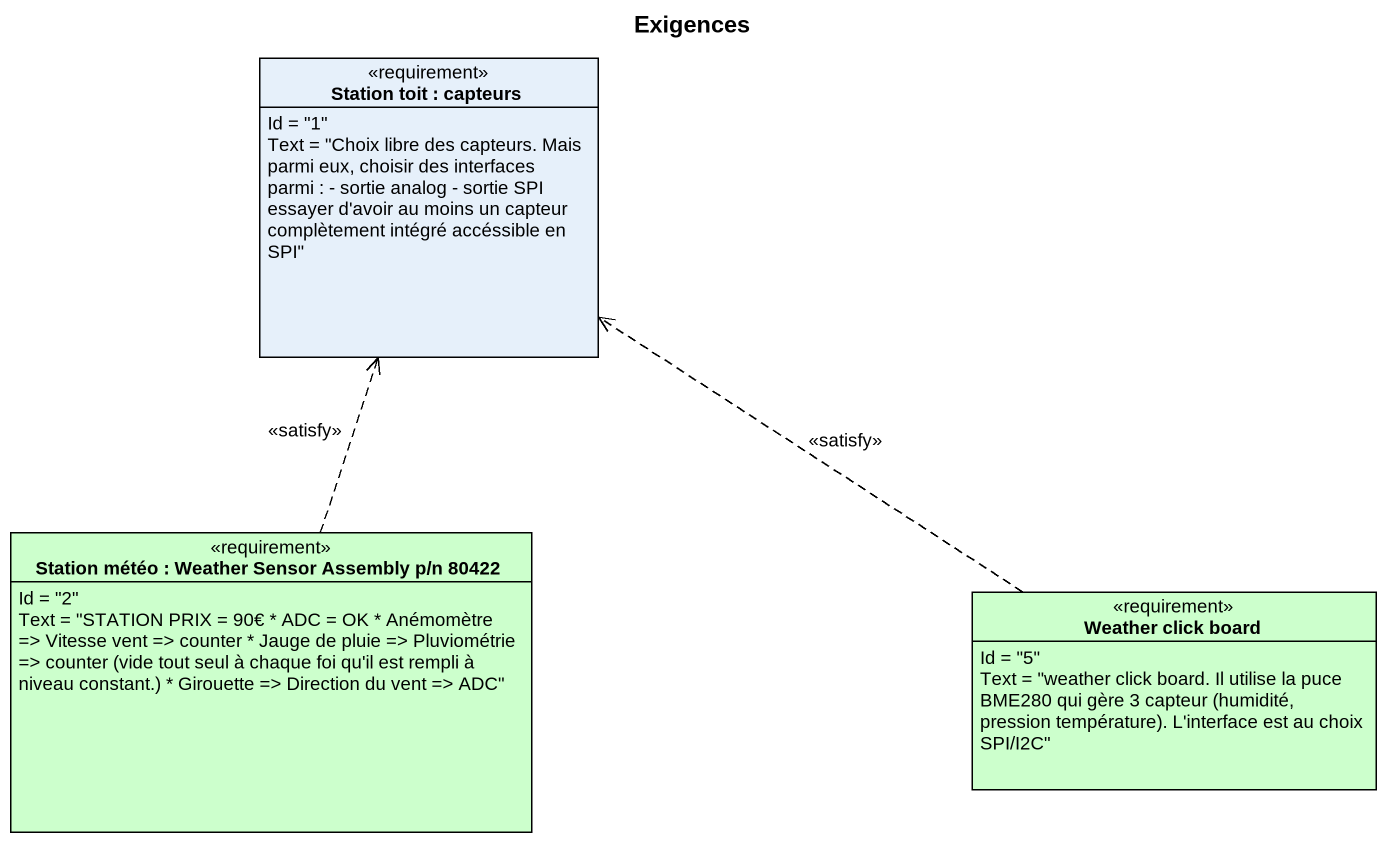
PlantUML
@startuml
title Exigences
hide circle
hide empty members
class "Station toit : capteurs" as Station_toit_capteurs <<requirement>> {
  Id = "1"
  Text = "Choix libre des capteurs. Mais parmi eux, choisir des interfaces parmi : - sortie analog - sortie SPI essayer d'avoir au moins un capteur complètement intégré accéssible en SPI"
}
class "Station météo : Weather Sensor Assembly p/n 80422" as Station_météo_Weather <<requirement>> #CCFFCC {
  Id = "2"
  {field} Text = "STATION PRIX = 90€ * ADC = OK * Anémomètre => Vitesse vent => counter * Jauge de pluie => Pluviométrie => counter (vide tout seul à chaque foi qu'il est rempli à niveau constant.) * Girouette => Direction du vent => ADC"
}
class "Weather click board" as Weather_click_board <<requirement>> #CCFFCC {
  Id = "5"
  {field} Text = "weather click board. Il utilise la puce BME280 qui gère 3 capteur (humidité, pression température). L'interface est au choix SPI/I2C"
}
Station_météo_Weather .up.> Station_toit_capteurs : <<satisfy>>
Weather_click_board .up.> Station_toit_capteurs : <<satisfy>>
@enduml
